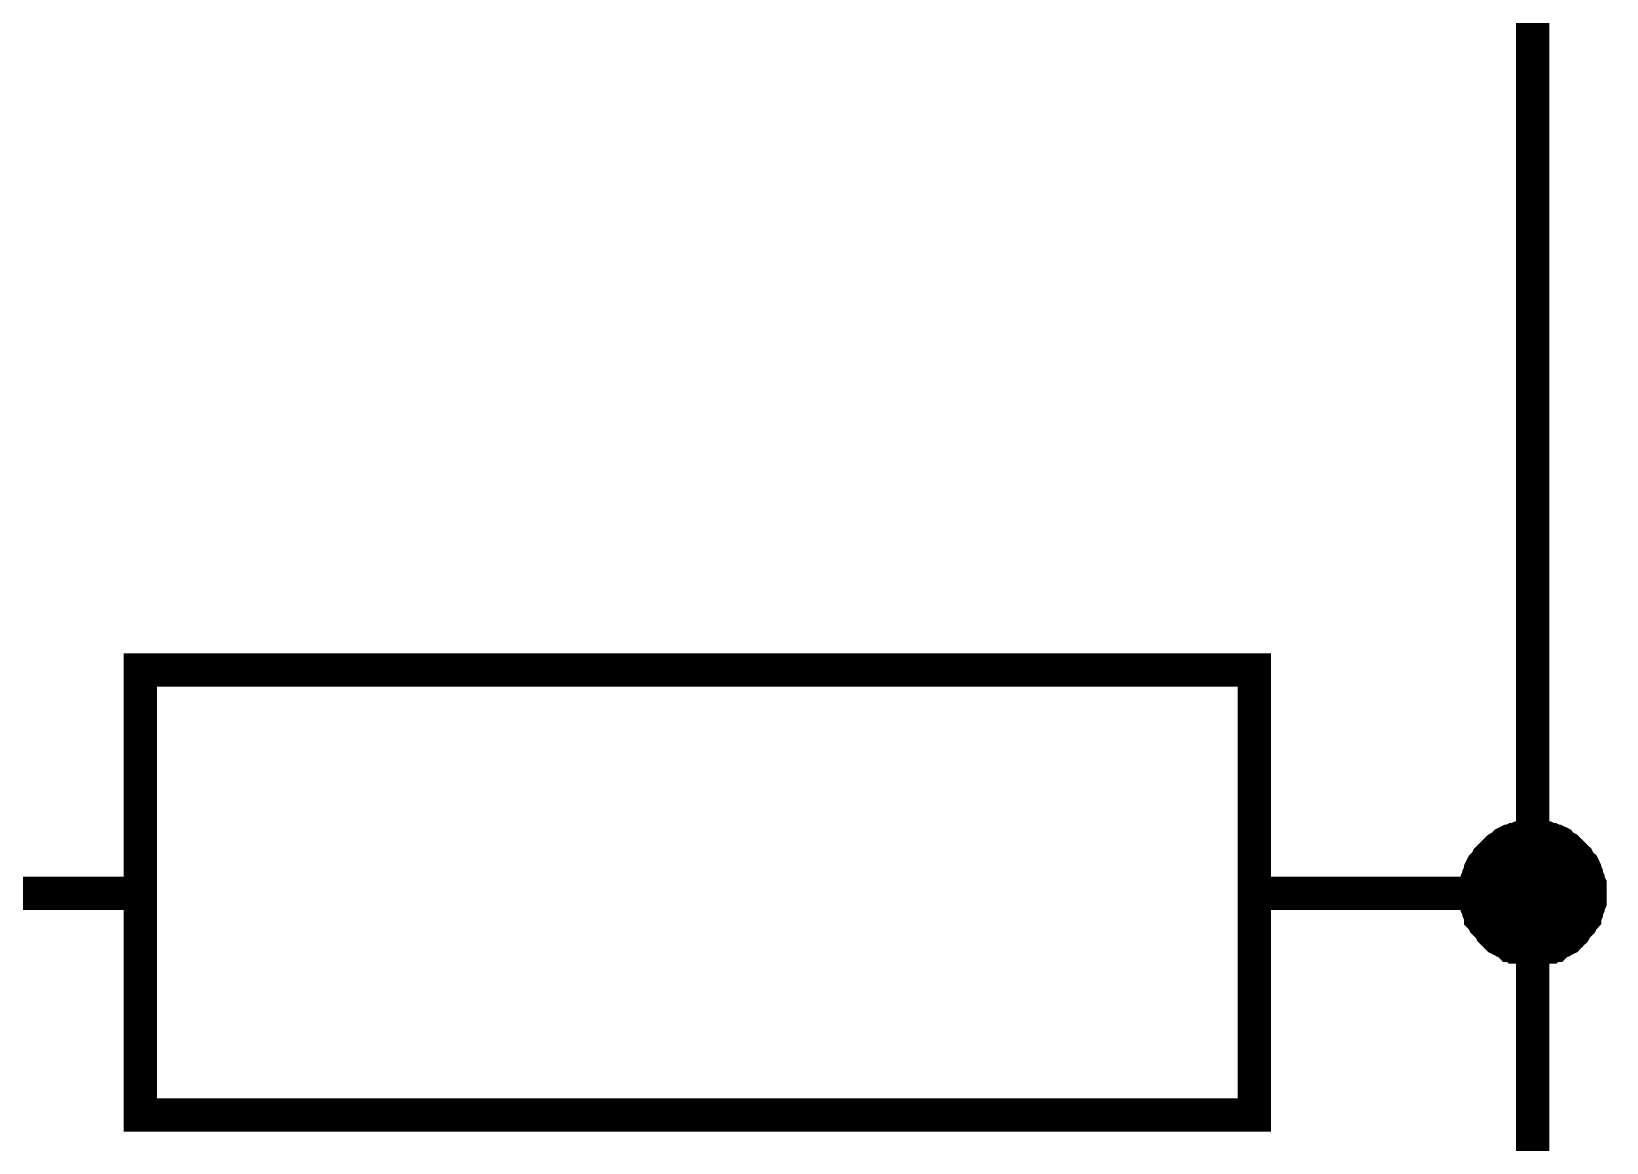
# Model space of a CAD drawing. Extents: x 196 to 1101, y 70 to 664.
# Drawn here: x 528.54 to 542.68, y 448.94 to 458.91 of the extents above; entities that cross this region are included whole.
import ezdxf

# ---------------------------------------------------------------- set-up
doc = ezdxf.new("R2010")
doc.units = 0
doc.header["$MEASUREMENT"] = 0
doc.layers.add('Sheet', color=255, linetype='CONTINUOUS')

msp = doc.modelspace()

# ---------------------------------------------------------------- linework, layer by layer
at = {"layer": 'Sheet', "const_width": 0.3}
for points in [[(542.015, 471.178), (542.015, 463.676), (542.015, 451.171), (542.015, 441.183), (542.015, 431.18), (542.015, 421.176), (542.015, 406.171), (529.515, 406.171), (517.031, 406.171), (504.53, 406.171)], [(541.503, 451.171), (541.503, 451.202), (541.503, 451.218), (541.503, 451.249), (541.518, 451.28), (541.518, 451.296), (541.534, 451.327), (541.534, 451.342), (541.549, 451.373), (541.549, 451.389), (541.565, 451.42), (541.58, 451.435), (541.596, 451.451), (541.611, 451.482), (541.627, 451.497), (541.643, 451.513), (541.658, 451.529), (541.674, 451.544), (541.689, 451.56), (541.705, 451.575), (541.736, 451.591), (541.751, 451.606), (541.767, 451.622), (541.798, 451.637), (541.813, 451.637), (541.844, 451.653), (541.86, 451.653), (541.891, 451.668), (541.906, 451.668), (541.938, 451.684), (541.969, 451.684), (541.984, 451.684), (542.015, 451.684)], [(541.503, 451.171), (541.503, 451.202), (541.503, 451.218), (541.503, 451.249), (541.518, 451.28), (541.518, 451.296), (541.534, 451.327), (541.534, 451.342), (541.549, 451.373), (541.549, 451.389), (541.565, 451.42), (541.58, 451.435), (541.596, 451.451), (541.611, 451.482), (541.627, 451.497), (541.643, 451.513), (541.658, 451.529), (541.674, 451.544), (541.689, 451.56), (541.705, 451.575), (541.736, 451.591), (541.751, 451.606), (541.767, 451.622), (541.798, 451.637), (541.813, 451.637), (541.844, 451.653), (541.86, 451.653), (541.891, 451.668), (541.906, 451.668), (541.938, 451.684), (541.969, 451.684), (541.984, 451.684), (542.015, 451.684)], [(541.503, 451.171), (541.503, 451.202), (541.503, 451.218), (541.503, 451.249), (541.518, 451.28), (541.518, 451.296), (541.534, 451.327), (541.534, 451.342), (541.549, 451.373), (541.549, 451.389), (541.565, 451.42), (541.58, 451.435), (541.596, 451.451), (541.611, 451.482), (541.627, 451.497), (541.643, 451.513), (541.658, 451.529), (541.674, 451.544), (541.689, 451.56), (541.705, 451.575), (541.736, 451.591), (541.751, 451.606), (541.767, 451.622), (541.798, 451.637), (541.813, 451.637), (541.844, 451.653), (541.86, 451.653), (541.891, 451.668), (541.906, 451.668), (541.938, 451.684), (541.969, 451.684), (541.984, 451.684), (542.015, 451.684)], [(541.503, 451.171), (541.503, 451.202), (541.503, 451.218), (541.503, 451.249), (541.518, 451.28), (541.518, 451.296), (541.534, 451.327), (541.534, 451.342), (541.549, 451.373), (541.549, 451.389), (541.565, 451.42), (541.58, 451.435), (541.596, 451.451), (541.611, 451.482), (541.627, 451.497), (541.643, 451.513), (541.658, 451.529), (541.674, 451.544), (541.689, 451.56), (541.705, 451.575), (541.736, 451.591), (541.751, 451.606), (541.767, 451.622), (541.798, 451.637), (541.813, 451.637), (541.844, 451.653), (541.86, 451.653), (541.891, 451.668), (541.906, 451.668), (541.938, 451.684), (541.969, 451.684), (541.984, 451.684), (542.015, 451.684)], [(541.503, 451.171), (541.503, 451.202), (541.503, 451.218), (541.503, 451.249), (541.518, 451.28), (541.518, 451.296), (541.534, 451.327), (541.534, 451.342), (541.549, 451.373), (541.549, 451.389), (541.565, 451.42), (541.58, 451.435), (541.596, 451.451), (541.611, 451.482), (541.627, 451.497), (541.643, 451.513), (541.658, 451.529), (541.674, 451.544), (541.689, 451.56), (541.705, 451.575), (541.736, 451.591), (541.751, 451.606), (541.767, 451.622), (541.798, 451.637), (541.813, 451.637), (541.844, 451.653), (541.86, 451.653), (541.891, 451.668), (541.906, 451.668), (541.938, 451.684), (541.969, 451.684), (541.984, 451.684), (542.015, 451.684)], [(541.503, 451.171), (541.503, 451.202), (541.503, 451.218), (541.503, 451.249), (541.518, 451.28), (541.518, 451.296), (541.534, 451.327), (541.534, 451.342), (541.549, 451.373), (541.549, 451.389), (541.565, 451.42), (541.58, 451.435), (541.596, 451.451), (541.611, 451.482), (541.627, 451.497), (541.643, 451.513), (541.658, 451.529), (541.674, 451.544), (541.689, 451.56), (541.705, 451.575), (541.736, 451.591), (541.751, 451.606), (541.767, 451.622), (541.798, 451.637), (541.813, 451.637), (541.844, 451.653), (541.86, 451.653), (541.891, 451.668), (541.906, 451.668), (541.938, 451.684), (541.969, 451.684), (541.984, 451.684), (542.015, 451.684)], [(541.503, 451.171), (541.503, 451.202), (541.503, 451.218), (541.503, 451.249), (541.518, 451.28), (541.518, 451.296), (541.534, 451.327), (541.534, 451.342), (541.549, 451.373), (541.549, 451.389), (541.565, 451.42), (541.58, 451.435), (541.596, 451.451), (541.611, 451.482), (541.627, 451.497), (541.643, 451.513), (541.658, 451.529), (541.674, 451.544), (541.689, 451.56), (541.705, 451.575), (541.736, 451.591), (541.751, 451.606), (541.767, 451.622), (541.798, 451.637), (541.813, 451.637), (541.844, 451.653), (541.86, 451.653), (541.891, 451.668), (541.906, 451.668), (541.938, 451.684), (541.969, 451.684), (541.984, 451.684), (542.015, 451.684)], [(541.503, 451.171), (541.503, 451.202), (541.503, 451.218), (541.503, 451.249), (541.518, 451.28), (541.518, 451.296), (541.534, 451.327), (541.534, 451.342), (541.549, 451.373), (541.549, 451.389), (541.565, 451.42), (541.58, 451.435), (541.596, 451.451), (541.611, 451.482), (541.627, 451.497), (541.643, 451.513), (541.658, 451.529), (541.674, 451.544), (541.689, 451.56), (541.705, 451.575), (541.736, 451.591), (541.751, 451.606), (541.767, 451.622), (541.798, 451.637), (541.813, 451.637), (541.844, 451.653), (541.86, 451.653), (541.891, 451.668), (541.906, 451.668), (541.938, 451.684), (541.969, 451.684), (541.984, 451.684), (542.015, 451.684)], [(541.503, 451.171), (541.503, 451.202), (541.503, 451.218), (541.503, 451.249), (541.518, 451.28), (541.518, 451.296), (541.534, 451.327), (541.534, 451.342), (541.549, 451.373), (541.549, 451.389), (541.565, 451.42), (541.58, 451.435), (541.596, 451.451), (541.611, 451.482), (541.627, 451.497), (541.643, 451.513), (541.658, 451.529), (541.674, 451.544), (541.689, 451.56), (541.705, 451.575), (541.736, 451.591), (541.751, 451.606), (541.767, 451.622), (541.798, 451.637), (541.813, 451.637), (541.844, 451.653), (541.86, 451.653), (541.891, 451.668), (541.906, 451.668), (541.938, 451.684), (541.969, 451.684), (541.984, 451.684), (542.015, 451.684)], [(541.503, 451.171), (541.503, 451.202), (541.503, 451.218), (541.503, 451.249), (541.518, 451.28), (541.518, 451.296), (541.534, 451.327), (541.534, 451.342), (541.549, 451.373), (541.549, 451.389), (541.565, 451.42), (541.58, 451.435), (541.596, 451.451), (541.611, 451.482), (541.627, 451.497), (541.643, 451.513), (541.658, 451.529), (541.674, 451.544), (541.689, 451.56), (541.705, 451.575), (541.736, 451.591), (541.751, 451.606), (541.767, 451.622), (541.798, 451.637), (541.813, 451.637), (541.844, 451.653), (541.86, 451.653), (541.891, 451.668), (541.906, 451.668), (541.938, 451.684), (541.969, 451.684), (541.984, 451.684), (542.015, 451.684)], [(542.015, 451.684), (542.015, 451.684)], [(542.015, 451.684), (542.046, 451.684), (542.062, 451.684), (542.093, 451.684), (542.124, 451.668), (542.139, 451.668), (542.17, 451.653), (542.186, 451.653), (542.217, 451.637), (542.233, 451.637), (542.264, 451.622), (542.279, 451.606), (542.295, 451.591), (542.326, 451.575), (542.341, 451.56), (542.357, 451.544), (542.372, 451.529), (542.388, 451.513), (542.403, 451.497), (542.419, 451.482), (542.434, 451.451), (542.45, 451.435), (542.466, 451.42), (542.481, 451.389), (542.481, 451.373), (542.497, 451.342), (542.497, 451.327), (542.512, 451.296), (542.512, 451.28), (542.528, 451.249), (542.528, 451.218), (542.528, 451.202), (542.528, 451.171)], [(542.015, 451.684), (542.015, 451.684)], [(542.015, 451.684), (542.046, 451.684), (542.062, 451.684), (542.093, 451.684), (542.124, 451.668), (542.139, 451.668), (542.17, 451.653), (542.186, 451.653), (542.217, 451.637), (542.233, 451.637), (542.264, 451.622), (542.279, 451.606), (542.295, 451.591), (542.326, 451.575), (542.341, 451.56), (542.357, 451.544), (542.372, 451.529), (542.388, 451.513), (542.403, 451.497), (542.419, 451.482), (542.434, 451.451), (542.45, 451.435), (542.466, 451.42), (542.481, 451.389), (542.481, 451.373), (542.497, 451.342), (542.497, 451.327), (542.512, 451.296), (542.512, 451.28), (542.528, 451.249), (542.528, 451.218), (542.528, 451.202), (542.528, 451.171)], [(542.015, 451.684), (542.015, 451.684)], [(542.015, 451.684), (542.046, 451.684), (542.062, 451.684), (542.093, 451.684), (542.124, 451.668), (542.139, 451.668), (542.17, 451.653), (542.186, 451.653), (542.217, 451.637), (542.233, 451.637), (542.264, 451.622), (542.279, 451.606), (542.295, 451.591), (542.326, 451.575), (542.341, 451.56), (542.357, 451.544), (542.372, 451.529), (542.388, 451.513), (542.403, 451.497), (542.419, 451.482), (542.434, 451.451), (542.45, 451.435), (542.466, 451.42), (542.481, 451.389), (542.481, 451.373), (542.497, 451.342), (542.497, 451.327), (542.512, 451.296), (542.512, 451.28), (542.528, 451.249), (542.528, 451.218), (542.528, 451.202), (542.528, 451.171)], [(542.015, 451.684), (542.015, 451.684)], [(542.015, 451.684), (542.046, 451.684), (542.062, 451.684), (542.093, 451.684), (542.124, 451.668), (542.139, 451.668), (542.17, 451.653), (542.186, 451.653), (542.217, 451.637), (542.233, 451.637), (542.264, 451.622), (542.279, 451.606), (542.295, 451.591), (542.326, 451.575), (542.341, 451.56), (542.357, 451.544), (542.372, 451.529), (542.388, 451.513), (542.403, 451.497), (542.419, 451.482), (542.434, 451.451), (542.45, 451.435), (542.466, 451.42), (542.481, 451.389), (542.481, 451.373), (542.497, 451.342), (542.497, 451.327), (542.512, 451.296), (542.512, 451.28), (542.528, 451.249), (542.528, 451.218), (542.528, 451.202), (542.528, 451.171)], [(542.015, 451.684), (542.015, 451.684)], [(542.015, 451.684), (542.046, 451.684), (542.062, 451.684), (542.093, 451.684), (542.124, 451.668), (542.139, 451.668), (542.17, 451.653), (542.186, 451.653), (542.217, 451.637), (542.233, 451.637), (542.264, 451.622), (542.279, 451.606), (542.295, 451.591), (542.326, 451.575), (542.341, 451.56), (542.357, 451.544), (542.372, 451.529), (542.388, 451.513), (542.403, 451.497), (542.419, 451.482), (542.434, 451.451), (542.45, 451.435), (542.466, 451.42), (542.481, 451.389), (542.481, 451.373), (542.497, 451.342), (542.497, 451.327), (542.512, 451.296), (542.512, 451.28), (542.528, 451.249), (542.528, 451.218), (542.528, 451.202), (542.528, 451.171)], [(542.015, 451.684), (542.015, 451.684)], [(542.015, 451.684), (542.046, 451.684), (542.062, 451.684), (542.093, 451.684), (542.124, 451.668), (542.139, 451.668), (542.17, 451.653), (542.186, 451.653), (542.217, 451.637), (542.233, 451.637), (542.264, 451.622), (542.279, 451.606), (542.295, 451.591), (542.326, 451.575), (542.341, 451.56), (542.357, 451.544), (542.372, 451.529), (542.388, 451.513), (542.403, 451.497), (542.419, 451.482), (542.434, 451.451), (542.45, 451.435), (542.466, 451.42), (542.481, 451.389), (542.481, 451.373), (542.497, 451.342), (542.497, 451.327), (542.512, 451.296), (542.512, 451.28), (542.528, 451.249), (542.528, 451.218), (542.528, 451.202), (542.528, 451.171)], [(542.015, 451.684), (542.015, 451.684)], [(542.015, 451.684), (542.046, 451.684), (542.062, 451.684), (542.093, 451.684), (542.124, 451.668), (542.139, 451.668), (542.17, 451.653), (542.186, 451.653), (542.217, 451.637), (542.233, 451.637), (542.264, 451.622), (542.279, 451.606), (542.295, 451.591), (542.326, 451.575), (542.341, 451.56), (542.357, 451.544), (542.372, 451.529), (542.388, 451.513), (542.403, 451.497), (542.419, 451.482), (542.434, 451.451), (542.45, 451.435), (542.466, 451.42), (542.481, 451.389), (542.481, 451.373), (542.497, 451.342), (542.497, 451.327), (542.512, 451.296), (542.512, 451.28), (542.528, 451.249), (542.528, 451.218), (542.528, 451.202), (542.528, 451.171)], [(542.015, 451.684), (542.015, 451.684)], [(542.015, 451.684), (542.046, 451.684), (542.062, 451.684), (542.093, 451.684), (542.124, 451.668), (542.139, 451.668), (542.17, 451.653), (542.186, 451.653), (542.217, 451.637), (542.233, 451.637), (542.264, 451.622), (542.279, 451.606), (542.295, 451.591), (542.326, 451.575), (542.341, 451.56), (542.357, 451.544), (542.372, 451.529), (542.388, 451.513), (542.403, 451.497), (542.419, 451.482), (542.434, 451.451), (542.45, 451.435), (542.466, 451.42), (542.481, 451.389), (542.481, 451.373), (542.497, 451.342), (542.497, 451.327), (542.512, 451.296), (542.512, 451.28), (542.528, 451.249), (542.528, 451.218), (542.528, 451.202), (542.528, 451.171)], [(542.015, 451.684), (542.015, 451.684)], [(542.015, 451.684), (542.046, 451.684), (542.062, 451.684), (542.093, 451.684), (542.124, 451.668), (542.139, 451.668), (542.17, 451.653), (542.186, 451.653), (542.217, 451.637), (542.233, 451.637), (542.264, 451.622), (542.279, 451.606), (542.295, 451.591), (542.326, 451.575), (542.341, 451.56), (542.357, 451.544), (542.372, 451.529), (542.388, 451.513), (542.403, 451.497), (542.419, 451.482), (542.434, 451.451), (542.45, 451.435), (542.466, 451.42), (542.481, 451.389), (542.481, 451.373), (542.497, 451.342), (542.497, 451.327), (542.512, 451.296), (542.512, 451.28), (542.528, 451.249), (542.528, 451.218), (542.528, 451.202), (542.528, 451.171)], [(542.015, 451.684), (542.015, 451.684)], [(542.015, 451.684), (542.046, 451.684), (542.062, 451.684), (542.093, 451.684), (542.124, 451.668), (542.139, 451.668), (542.17, 451.653), (542.186, 451.653), (542.217, 451.637), (542.233, 451.637), (542.264, 451.622), (542.279, 451.606), (542.295, 451.591), (542.326, 451.575), (542.341, 451.56), (542.357, 451.544), (542.372, 451.529), (542.388, 451.513), (542.403, 451.497), (542.419, 451.482), (542.434, 451.451), (542.45, 451.435), (542.466, 451.42), (542.481, 451.389), (542.481, 451.373), (542.497, 451.342), (542.497, 451.327), (542.512, 451.296), (542.512, 451.28), (542.528, 451.249), (542.528, 451.218), (542.528, 451.202), (542.528, 451.171)], [(529.515, 451.171), (527.015, 451.171)], [(539.515, 451.171), (542.015, 451.171)], [(542.015, 450.674), (541.984, 450.674), (541.969, 450.674), (541.938, 450.674), (541.906, 450.69), (541.891, 450.69), (541.86, 450.69), (541.844, 450.705), (541.813, 450.705), (541.798, 450.721), (541.767, 450.736), (541.751, 450.752), (541.736, 450.752), (541.705, 450.767), (541.689, 450.783), (541.674, 450.798), (541.658, 450.814), (541.643, 450.829), (541.627, 450.861), (541.611, 450.876), (541.596, 450.892), (541.58, 450.907), (541.565, 450.938), (541.549, 450.954), (541.549, 450.969), (541.534, 451), (541.534, 451.016), (541.518, 451.047), (541.518, 451.063), (541.503, 451.094), (541.503, 451.125), (541.503, 451.14), (541.503, 451.171)], [(541.503, 451.171), (541.503, 451.171)], [(542.015, 450.674), (541.984, 450.674), (541.969, 450.674), (541.938, 450.674), (541.906, 450.69), (541.891, 450.69), (541.86, 450.69), (541.844, 450.705), (541.813, 450.705), (541.798, 450.721), (541.767, 450.736), (541.751, 450.752), (541.736, 450.752), (541.705, 450.767), (541.689, 450.783), (541.674, 450.798), (541.658, 450.814), (541.643, 450.829), (541.627, 450.861), (541.611, 450.876), (541.596, 450.892), (541.58, 450.907), (541.565, 450.938), (541.549, 450.954), (541.549, 450.969), (541.534, 451), (541.534, 451.016), (541.518, 451.047), (541.518, 451.063), (541.503, 451.094), (541.503, 451.125), (541.503, 451.14), (541.503, 451.171)], [(541.503, 451.171), (541.503, 451.171)], [(542.015, 450.674), (541.984, 450.674), (541.969, 450.674), (541.938, 450.674), (541.906, 450.69), (541.891, 450.69), (541.86, 450.69), (541.844, 450.705), (541.813, 450.705), (541.798, 450.721), (541.767, 450.736), (541.751, 450.752), (541.736, 450.752), (541.705, 450.767), (541.689, 450.783), (541.674, 450.798), (541.658, 450.814), (541.643, 450.829), (541.627, 450.861), (541.611, 450.876), (541.596, 450.892), (541.58, 450.907), (541.565, 450.938), (541.549, 450.954), (541.549, 450.969), (541.534, 451), (541.534, 451.016), (541.518, 451.047), (541.518, 451.063), (541.503, 451.094), (541.503, 451.125), (541.503, 451.14), (541.503, 451.171)], [(541.503, 451.171), (541.503, 451.171)], [(542.015, 450.674), (541.984, 450.674), (541.969, 450.674), (541.938, 450.674), (541.906, 450.69), (541.891, 450.69), (541.86, 450.69), (541.844, 450.705), (541.813, 450.705), (541.798, 450.721), (541.767, 450.736), (541.751, 450.752), (541.736, 450.752), (541.705, 450.767), (541.689, 450.783), (541.674, 450.798), (541.658, 450.814), (541.643, 450.829), (541.627, 450.861), (541.611, 450.876), (541.596, 450.892), (541.58, 450.907), (541.565, 450.938), (541.549, 450.954), (541.549, 450.969), (541.534, 451), (541.534, 451.016), (541.518, 451.047), (541.518, 451.063), (541.503, 451.094), (541.503, 451.125), (541.503, 451.14), (541.503, 451.171)], [(541.503, 451.171), (541.503, 451.171)], [(542.015, 450.674), (541.984, 450.674), (541.969, 450.674), (541.938, 450.674), (541.906, 450.69), (541.891, 450.69), (541.86, 450.69), (541.844, 450.705), (541.813, 450.705), (541.798, 450.721), (541.767, 450.736), (541.751, 450.752), (541.736, 450.752), (541.705, 450.767), (541.689, 450.783), (541.674, 450.798), (541.658, 450.814), (541.643, 450.829), (541.627, 450.861), (541.611, 450.876), (541.596, 450.892), (541.58, 450.907), (541.565, 450.938), (541.549, 450.954), (541.549, 450.969), (541.534, 451), (541.534, 451.016), (541.518, 451.047), (541.518, 451.063), (541.503, 451.094), (541.503, 451.125), (541.503, 451.14), (541.503, 451.171)], [(541.503, 451.171), (541.503, 451.171)], [(542.015, 450.674), (541.984, 450.674), (541.969, 450.674), (541.938, 450.674), (541.906, 450.69), (541.891, 450.69), (541.86, 450.69), (541.844, 450.705), (541.813, 450.705), (541.798, 450.721), (541.767, 450.736), (541.751, 450.752), (541.736, 450.752), (541.705, 450.767), (541.689, 450.783), (541.674, 450.798), (541.658, 450.814), (541.643, 450.829), (541.627, 450.861), (541.611, 450.876), (541.596, 450.892), (541.58, 450.907), (541.565, 450.938), (541.549, 450.954), (541.549, 450.969), (541.534, 451), (541.534, 451.016), (541.518, 451.047), (541.518, 451.063), (541.503, 451.094), (541.503, 451.125), (541.503, 451.14), (541.503, 451.171)], [(541.503, 451.171), (541.503, 451.171)], [(542.015, 450.674), (541.984, 450.674), (541.969, 450.674), (541.938, 450.674), (541.906, 450.69), (541.891, 450.69), (541.86, 450.69), (541.844, 450.705), (541.813, 450.705), (541.798, 450.721), (541.767, 450.736), (541.751, 450.752), (541.736, 450.752), (541.705, 450.767), (541.689, 450.783), (541.674, 450.798), (541.658, 450.814), (541.643, 450.829), (541.627, 450.861), (541.611, 450.876), (541.596, 450.892), (541.58, 450.907), (541.565, 450.938), (541.549, 450.954), (541.549, 450.969), (541.534, 451), (541.534, 451.016), (541.518, 451.047), (541.518, 451.063), (541.503, 451.094), (541.503, 451.125), (541.503, 451.14), (541.503, 451.171)], [(541.503, 451.171), (541.503, 451.171)], [(542.015, 450.674), (541.984, 450.674), (541.969, 450.674), (541.938, 450.674), (541.906, 450.69), (541.891, 450.69), (541.86, 450.69), (541.844, 450.705), (541.813, 450.705), (541.798, 450.721), (541.767, 450.736), (541.751, 450.752), (541.736, 450.752), (541.705, 450.767), (541.689, 450.783), (541.674, 450.798), (541.658, 450.814), (541.643, 450.829), (541.627, 450.861), (541.611, 450.876), (541.596, 450.892), (541.58, 450.907), (541.565, 450.938), (541.549, 450.954), (541.549, 450.969), (541.534, 451), (541.534, 451.016), (541.518, 451.047), (541.518, 451.063), (541.503, 451.094), (541.503, 451.125), (541.503, 451.14), (541.503, 451.171)], [(541.503, 451.171), (541.503, 451.171)], [(542.015, 450.674), (541.984, 450.674), (541.969, 450.674), (541.938, 450.674), (541.906, 450.69), (541.891, 450.69), (541.86, 450.69), (541.844, 450.705), (541.813, 450.705), (541.798, 450.721), (541.767, 450.736), (541.751, 450.752), (541.736, 450.752), (541.705, 450.767), (541.689, 450.783), (541.674, 450.798), (541.658, 450.814), (541.643, 450.829), (541.627, 450.861), (541.611, 450.876), (541.596, 450.892), (541.58, 450.907), (541.565, 450.938), (541.549, 450.954), (541.549, 450.969), (541.534, 451), (541.534, 451.016), (541.518, 451.047), (541.518, 451.063), (541.503, 451.094), (541.503, 451.125), (541.503, 451.14), (541.503, 451.171)], [(541.503, 451.171), (541.503, 451.171)], [(542.015, 450.674), (541.984, 450.674), (541.969, 450.674), (541.938, 450.674), (541.906, 450.69), (541.891, 450.69), (541.86, 450.69), (541.844, 450.705), (541.813, 450.705), (541.798, 450.721), (541.767, 450.736), (541.751, 450.752), (541.736, 450.752), (541.705, 450.767), (541.689, 450.783), (541.674, 450.798), (541.658, 450.814), (541.643, 450.829), (541.627, 450.861), (541.611, 450.876), (541.596, 450.892), (541.58, 450.907), (541.565, 450.938), (541.549, 450.954), (541.549, 450.969), (541.534, 451), (541.534, 451.016), (541.518, 451.047), (541.518, 451.063), (541.503, 451.094), (541.503, 451.125), (541.503, 451.14), (541.503, 451.171)], [(541.503, 451.171), (541.503, 451.171)], [(542.528, 451.171), (542.528, 451.14), (542.528, 451.125), (542.528, 451.094), (542.512, 451.063), (542.512, 451.047), (542.497, 451.016), (542.497, 451), (542.481, 450.969), (542.481, 450.954), (542.466, 450.938), (542.45, 450.907), (542.434, 450.892), (542.419, 450.876), (542.403, 450.861), (542.388, 450.829), (542.372, 450.814), (542.357, 450.798), (542.341, 450.783), (542.326, 450.767), (542.295, 450.752), (542.279, 450.752), (542.264, 450.736), (542.233, 450.721), (542.217, 450.705), (542.186, 450.705), (542.17, 450.69), (542.139, 450.69), (542.124, 450.69), (542.093, 450.674), (542.062, 450.674), (542.046, 450.674), (542.015, 450.674)], [(542.528, 451.171), (542.528, 451.14), (542.528, 451.125), (542.528, 451.094), (542.512, 451.063), (542.512, 451.047), (542.497, 451.016), (542.497, 451), (542.481, 450.969), (542.481, 450.954), (542.466, 450.938), (542.45, 450.907), (542.434, 450.892), (542.419, 450.876), (542.403, 450.861), (542.388, 450.829), (542.372, 450.814), (542.357, 450.798), (542.341, 450.783), (542.326, 450.767), (542.295, 450.752), (542.279, 450.752), (542.264, 450.736), (542.233, 450.721), (542.217, 450.705), (542.186, 450.705), (542.17, 450.69), (542.139, 450.69), (542.124, 450.69), (542.093, 450.674), (542.062, 450.674), (542.046, 450.674), (542.015, 450.674)], [(542.528, 451.171), (542.528, 451.14), (542.528, 451.125), (542.528, 451.094), (542.512, 451.063), (542.512, 451.047), (542.497, 451.016), (542.497, 451), (542.481, 450.969), (542.481, 450.954), (542.466, 450.938), (542.45, 450.907), (542.434, 450.892), (542.419, 450.876), (542.403, 450.861), (542.388, 450.829), (542.372, 450.814), (542.357, 450.798), (542.341, 450.783), (542.326, 450.767), (542.295, 450.752), (542.279, 450.752), (542.264, 450.736), (542.233, 450.721), (542.217, 450.705), (542.186, 450.705), (542.17, 450.69), (542.139, 450.69), (542.124, 450.69), (542.093, 450.674), (542.062, 450.674), (542.046, 450.674), (542.015, 450.674)], [(542.528, 451.171), (542.528, 451.14), (542.528, 451.125), (542.528, 451.094), (542.512, 451.063), (542.512, 451.047), (542.497, 451.016), (542.497, 451), (542.481, 450.969), (542.481, 450.954), (542.466, 450.938), (542.45, 450.907), (542.434, 450.892), (542.419, 450.876), (542.403, 450.861), (542.388, 450.829), (542.372, 450.814), (542.357, 450.798), (542.341, 450.783), (542.326, 450.767), (542.295, 450.752), (542.279, 450.752), (542.264, 450.736), (542.233, 450.721), (542.217, 450.705), (542.186, 450.705), (542.17, 450.69), (542.139, 450.69), (542.124, 450.69), (542.093, 450.674), (542.062, 450.674), (542.046, 450.674), (542.015, 450.674)], [(542.528, 451.171), (542.528, 451.14), (542.528, 451.125), (542.528, 451.094), (542.512, 451.063), (542.512, 451.047), (542.497, 451.016), (542.497, 451), (542.481, 450.969), (542.481, 450.954), (542.466, 450.938), (542.45, 450.907), (542.434, 450.892), (542.419, 450.876), (542.403, 450.861), (542.388, 450.829), (542.372, 450.814), (542.357, 450.798), (542.341, 450.783), (542.326, 450.767), (542.295, 450.752), (542.279, 450.752), (542.264, 450.736), (542.233, 450.721), (542.217, 450.705), (542.186, 450.705), (542.17, 450.69), (542.139, 450.69), (542.124, 450.69), (542.093, 450.674), (542.062, 450.674), (542.046, 450.674), (542.015, 450.674)], [(542.528, 451.171), (542.528, 451.14), (542.528, 451.125), (542.528, 451.094), (542.512, 451.063), (542.512, 451.047), (542.497, 451.016), (542.497, 451), (542.481, 450.969), (542.481, 450.954), (542.466, 450.938), (542.45, 450.907), (542.434, 450.892), (542.419, 450.876), (542.403, 450.861), (542.388, 450.829), (542.372, 450.814), (542.357, 450.798), (542.341, 450.783), (542.326, 450.767), (542.295, 450.752), (542.279, 450.752), (542.264, 450.736), (542.233, 450.721), (542.217, 450.705), (542.186, 450.705), (542.17, 450.69), (542.139, 450.69), (542.124, 450.69), (542.093, 450.674), (542.062, 450.674), (542.046, 450.674), (542.015, 450.674)], [(542.528, 451.171), (542.528, 451.14), (542.528, 451.125), (542.528, 451.094), (542.512, 451.063), (542.512, 451.047), (542.497, 451.016), (542.497, 451), (542.481, 450.969), (542.481, 450.954), (542.466, 450.938), (542.45, 450.907), (542.434, 450.892), (542.419, 450.876), (542.403, 450.861), (542.388, 450.829), (542.372, 450.814), (542.357, 450.798), (542.341, 450.783), (542.326, 450.767), (542.295, 450.752), (542.279, 450.752), (542.264, 450.736), (542.233, 450.721), (542.217, 450.705), (542.186, 450.705), (542.17, 450.69), (542.139, 450.69), (542.124, 450.69), (542.093, 450.674), (542.062, 450.674), (542.046, 450.674), (542.015, 450.674)], [(542.528, 451.171), (542.528, 451.14), (542.528, 451.125), (542.528, 451.094), (542.512, 451.063), (542.512, 451.047), (542.497, 451.016), (542.497, 451), (542.481, 450.969), (542.481, 450.954), (542.466, 450.938), (542.45, 450.907), (542.434, 450.892), (542.419, 450.876), (542.403, 450.861), (542.388, 450.829), (542.372, 450.814), (542.357, 450.798), (542.341, 450.783), (542.326, 450.767), (542.295, 450.752), (542.279, 450.752), (542.264, 450.736), (542.233, 450.721), (542.217, 450.705), (542.186, 450.705), (542.17, 450.69), (542.139, 450.69), (542.124, 450.69), (542.093, 450.674), (542.062, 450.674), (542.046, 450.674), (542.015, 450.674)], [(542.528, 451.171), (542.528, 451.14), (542.528, 451.125), (542.528, 451.094), (542.512, 451.063), (542.512, 451.047), (542.497, 451.016), (542.497, 451), (542.481, 450.969), (542.481, 450.954), (542.466, 450.938), (542.45, 450.907), (542.434, 450.892), (542.419, 450.876), (542.403, 450.861), (542.388, 450.829), (542.372, 450.814), (542.357, 450.798), (542.341, 450.783), (542.326, 450.767), (542.295, 450.752), (542.279, 450.752), (542.264, 450.736), (542.233, 450.721), (542.217, 450.705), (542.186, 450.705), (542.17, 450.69), (542.139, 450.69), (542.124, 450.69), (542.093, 450.674), (542.062, 450.674), (542.046, 450.674), (542.015, 450.674)], [(542.528, 451.171), (542.528, 451.14), (542.528, 451.125), (542.528, 451.094), (542.512, 451.063), (542.512, 451.047), (542.497, 451.016), (542.497, 451), (542.481, 450.969), (542.481, 450.954), (542.466, 450.938), (542.45, 450.907), (542.434, 450.892), (542.419, 450.876), (542.403, 450.861), (542.388, 450.829), (542.372, 450.814), (542.357, 450.798), (542.341, 450.783), (542.326, 450.767), (542.295, 450.752), (542.279, 450.752), (542.264, 450.736), (542.233, 450.721), (542.217, 450.705), (542.186, 450.705), (542.17, 450.69), (542.139, 450.69), (542.124, 450.69), (542.093, 450.674), (542.062, 450.674), (542.046, 450.674), (542.015, 450.674)], [(542.528, 451.171), (542.528, 451.171), (542.528, 451.171), (542.528, 451.171), (542.528, 451.171), (542.528, 451.171), (542.528, 451.171), (542.528, 451.171), (542.528, 451.171), (542.528, 451.171), (542.528, 451.171), (542.528, 451.171), (542.528, 451.171), (542.528, 451.171), (542.528, 451.171), (542.528, 451.171), (542.528, 451.171), (542.528, 451.171), (542.528, 451.171), (542.528, 451.171), (542.528, 451.171), (542.528, 451.171), (542.528, 451.171), (542.528, 451.171), (542.528, 451.171), (542.528, 451.171), (542.528, 451.171), (542.528, 451.171), (542.528, 451.171), (542.528, 451.171), (542.528, 451.171), (542.528, 451.171), (542.528, 451.171)], [(542.528, 451.171), (542.528, 451.171)], [(542.528, 451.171), (542.528, 451.171), (542.528, 451.171), (542.528, 451.171), (542.528, 451.171), (542.528, 451.171), (542.528, 451.171), (542.528, 451.171), (542.528, 451.171), (542.528, 451.171), (542.528, 451.171), (542.528, 451.171), (542.528, 451.171), (542.528, 451.171), (542.528, 451.171), (542.528, 451.171), (542.528, 451.171), (542.528, 451.171), (542.528, 451.171), (542.528, 451.171), (542.528, 451.171), (542.528, 451.171), (542.528, 451.171), (542.528, 451.171), (542.528, 451.171), (542.528, 451.171), (542.528, 451.171), (542.528, 451.171), (542.528, 451.171), (542.528, 451.171), (542.528, 451.171), (542.528, 451.171), (542.528, 451.171)], [(542.528, 451.171), (542.528, 451.171)], [(542.528, 451.171), (542.528, 451.171), (542.528, 451.171), (542.528, 451.171), (542.528, 451.171), (542.528, 451.171), (542.528, 451.171), (542.528, 451.171), (542.528, 451.171), (542.528, 451.171), (542.528, 451.171), (542.528, 451.171), (542.528, 451.171), (542.528, 451.171), (542.528, 451.171), (542.528, 451.171), (542.528, 451.171), (542.528, 451.171), (542.528, 451.171), (542.528, 451.171), (542.528, 451.171), (542.528, 451.171), (542.528, 451.171), (542.528, 451.171), (542.528, 451.171), (542.528, 451.171), (542.528, 451.171), (542.528, 451.171), (542.528, 451.171), (542.528, 451.171), (542.528, 451.171), (542.528, 451.171), (542.528, 451.171)], [(542.528, 451.171), (542.528, 451.171)], [(542.528, 451.171), (542.528, 451.171), (542.528, 451.171), (542.528, 451.171), (542.528, 451.171), (542.528, 451.171), (542.528, 451.171), (542.528, 451.171), (542.528, 451.171), (542.528, 451.171), (542.528, 451.171), (542.528, 451.171), (542.528, 451.171), (542.528, 451.171), (542.528, 451.171), (542.528, 451.171), (542.528, 451.171), (542.528, 451.171), (542.528, 451.171), (542.528, 451.171), (542.528, 451.171), (542.528, 451.171), (542.528, 451.171), (542.528, 451.171), (542.528, 451.171), (542.528, 451.171), (542.528, 451.171), (542.528, 451.171), (542.528, 451.171), (542.528, 451.171), (542.528, 451.171), (542.528, 451.171), (542.528, 451.171)], [(542.528, 451.171), (542.528, 451.171)], [(542.528, 451.171), (542.528, 451.171), (542.528, 451.171), (542.528, 451.171), (542.528, 451.171), (542.528, 451.171), (542.528, 451.171), (542.528, 451.171), (542.528, 451.171), (542.528, 451.171), (542.528, 451.171), (542.528, 451.171), (542.528, 451.171), (542.528, 451.171), (542.528, 451.171), (542.528, 451.171), (542.528, 451.171), (542.528, 451.171), (542.528, 451.171), (542.528, 451.171), (542.528, 451.171), (542.528, 451.171), (542.528, 451.171), (542.528, 451.171), (542.528, 451.171), (542.528, 451.171), (542.528, 451.171), (542.528, 451.171), (542.528, 451.171), (542.528, 451.171), (542.528, 451.171), (542.528, 451.171), (542.528, 451.171)], [(542.528, 451.171), (542.528, 451.171)], [(542.528, 451.171), (542.528, 451.171), (542.528, 451.171), (542.528, 451.171), (542.528, 451.171), (542.528, 451.171), (542.528, 451.171), (542.528, 451.171), (542.528, 451.171), (542.528, 451.171), (542.528, 451.171), (542.528, 451.171), (542.528, 451.171), (542.528, 451.171), (542.528, 451.171), (542.528, 451.171), (542.528, 451.171), (542.528, 451.171), (542.528, 451.171), (542.528, 451.171), (542.528, 451.171), (542.528, 451.171), (542.528, 451.171), (542.528, 451.171), (542.528, 451.171), (542.528, 451.171), (542.528, 451.171), (542.528, 451.171), (542.528, 451.171), (542.528, 451.171), (542.528, 451.171), (542.528, 451.171), (542.528, 451.171)], [(542.528, 451.171), (542.528, 451.171)], [(542.528, 451.171), (542.528, 451.171), (542.528, 451.171), (542.528, 451.171), (542.528, 451.171), (542.528, 451.171), (542.528, 451.171), (542.528, 451.171), (542.528, 451.171), (542.528, 451.171), (542.528, 451.171), (542.528, 451.171), (542.528, 451.171), (542.528, 451.171), (542.528, 451.171), (542.528, 451.171), (542.528, 451.171), (542.528, 451.171), (542.528, 451.171), (542.528, 451.171), (542.528, 451.171), (542.528, 451.171), (542.528, 451.171), (542.528, 451.171), (542.528, 451.171), (542.528, 451.171), (542.528, 451.171), (542.528, 451.171), (542.528, 451.171), (542.528, 451.171), (542.528, 451.171), (542.528, 451.171), (542.528, 451.171)], [(542.528, 451.171), (542.528, 451.171)], [(542.528, 451.171), (542.528, 451.171), (542.528, 451.171), (542.528, 451.171), (542.528, 451.171), (542.528, 451.171), (542.528, 451.171), (542.528, 451.171), (542.528, 451.171), (542.528, 451.171), (542.528, 451.171), (542.528, 451.171), (542.528, 451.171), (542.528, 451.171), (542.528, 451.171), (542.528, 451.171), (542.528, 451.171), (542.528, 451.171), (542.528, 451.171), (542.528, 451.171), (542.528, 451.171), (542.528, 451.171), (542.528, 451.171), (542.528, 451.171), (542.528, 451.171), (542.528, 451.171), (542.528, 451.171), (542.528, 451.171), (542.528, 451.171), (542.528, 451.171), (542.528, 451.171), (542.528, 451.171), (542.528, 451.171)], [(542.528, 451.171), (542.528, 451.171)], [(542.528, 451.171), (542.528, 451.171), (542.528, 451.171), (542.528, 451.171), (542.528, 451.171), (542.528, 451.171), (542.528, 451.171), (542.528, 451.171), (542.528, 451.171), (542.528, 451.171), (542.528, 451.171), (542.528, 451.171), (542.528, 451.171), (542.528, 451.171), (542.528, 451.171), (542.528, 451.171), (542.528, 451.171), (542.528, 451.171), (542.528, 451.171), (542.528, 451.171), (542.528, 451.171), (542.528, 451.171), (542.528, 451.171), (542.528, 451.171), (542.528, 451.171), (542.528, 451.171), (542.528, 451.171), (542.528, 451.171), (542.528, 451.171), (542.528, 451.171), (542.528, 451.171), (542.528, 451.171), (542.528, 451.171)], [(542.528, 451.171), (542.528, 451.171)], [(542.528, 451.171), (542.528, 451.171), (542.528, 451.171), (542.528, 451.171), (542.528, 451.171), (542.528, 451.171), (542.528, 451.171), (542.528, 451.171), (542.528, 451.171), (542.528, 451.171), (542.528, 451.171), (542.528, 451.171), (542.528, 451.171), (542.528, 451.171), (542.528, 451.171), (542.528, 451.171), (542.528, 451.171), (542.528, 451.171), (542.528, 451.171), (542.528, 451.171), (542.528, 451.171), (542.528, 451.171), (542.528, 451.171), (542.528, 451.171), (542.528, 451.171), (542.528, 451.171), (542.528, 451.171), (542.528, 451.171), (542.528, 451.171), (542.528, 451.171), (542.528, 451.171), (542.528, 451.171), (542.528, 451.171)], [(542.528, 451.171), (542.528, 451.171)]]:
    msp.add_lwpolyline(points, dxfattribs=at)
msp.add_lwpolyline([(529.515, 453.175), (539.515, 453.175), (539.515, 449.183), (529.515, 449.183), (529.515, 453.175)], close=True, dxfattribs=at)
at = {"layer": 'Sheet', "const_width": 0.508}
msp.add_lwpolyline([(541.682, 451.183, 1), (542.19, 451.183, 1)], format="xyb", close=True, dxfattribs=at)

doc.saveas('drawing.dxf')
